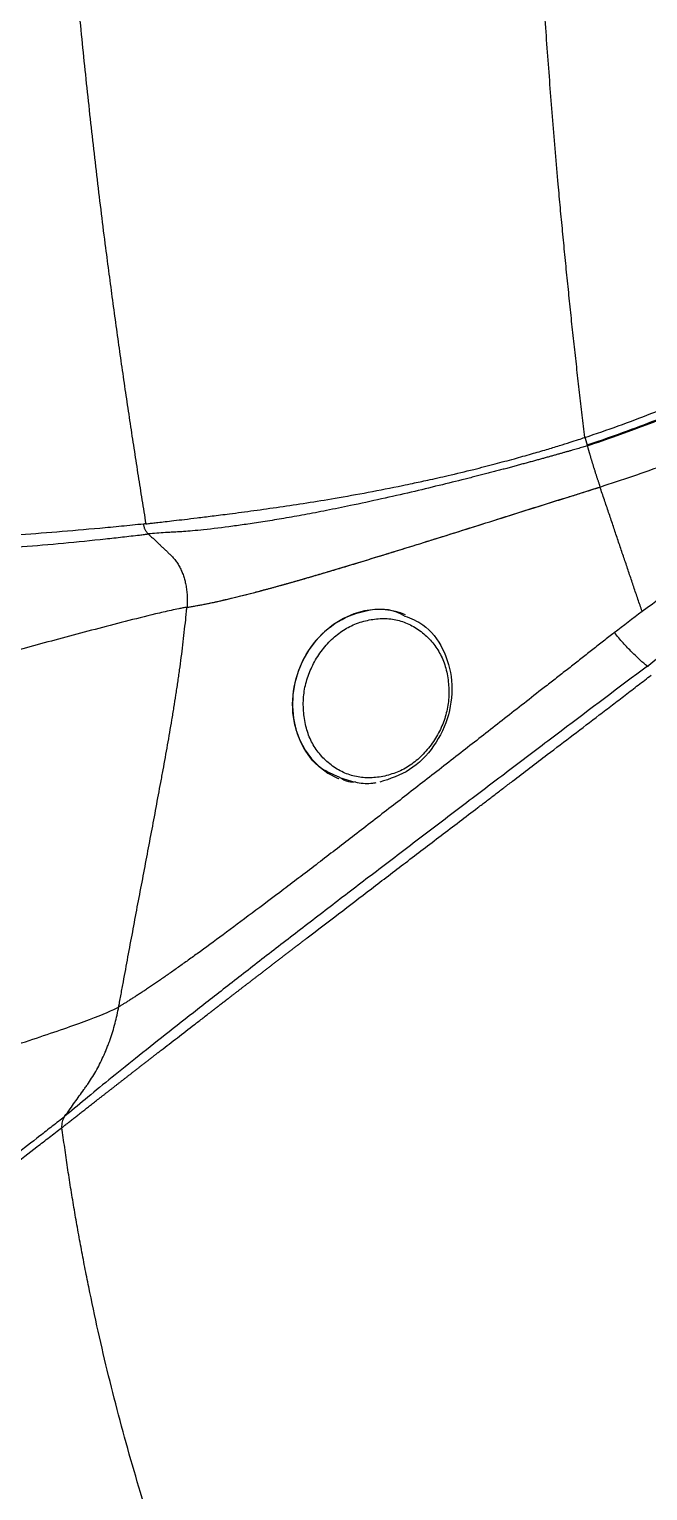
# Model space of a CAD drawing. Extents: x 527 to 611, y 788 to 934.
# Drawn here: x 537.9 to 543.14, y 827.82 to 840.2 of the extents above; entities that cross this region are included whole.
import ezdxf

# ---------------------------------------------------------------- set-up
doc = ezdxf.new("R2010")
doc.units = 0
doc.header["$MEASUREMENT"] = 0
doc.layers.add('1', color=4, linetype='Continuous')
doc.layers.add('GEOMETRY', color=3, linetype='Continuous', lineweight=25)

# ---------------------------------------------------------------- blocks, each defined once
blk = doc.blocks.new('2026_FLAIR')
at = {"layer": 'GEOMETRY'}
for p, q in [((16.075, 31.438), (16.067, 31.444)), ((13.45, 30.491), (13.452, 30.491)), ((11.106, 27.532), (11.108, 27.533))]:
    blk.add_line(p, q, dxfattribs=at)
at = {"layer": 'GEOMETRY', "flags": 128}
blk.add_lwpolyline([(13.671, 31.911), (13.58, 31.886), (13.492, 31.847), (13.409, 31.797), (13.331, 31.735), (13.261, 31.663), (13.2, 31.582), (13.149, 31.493), (13.109, 31.399), (13.081, 31.301), (13.064, 31.201), (13.061, 31.1), (13.069, 31.001), (13.09, 30.906), (13.124, 30.815), (13.168, 30.732), (13.223, 30.657), (13.288, 30.592), (13.361, 30.537), (13.441, 30.495), (13.45, 30.491)], dxfattribs=at)
at = {"layer": 'GEOMETRY'}
blk.add_arc((13.793, 31.321), 0.602, 67.9431, 101.7212, dxfattribs=at)
for points, knots in [([(11.82, 51.781), (11.814, 51.746), (11.802, 51.675), (11.785, 51.569), (11.768, 51.462), (11.752, 51.354), (11.735, 51.246), (11.718, 51.138), (11.701, 51.029), (11.685, 50.919), (11.668, 50.809), (11.652, 50.698), (11.635, 50.587), (11.619, 50.475), (11.603, 50.363), (11.587, 50.25), (11.571, 50.136), (11.555, 50.022), (11.54, 49.908), (11.524, 49.793), (11.509, 49.677), (11.493, 49.561), (11.458, 49.291), (11.405, 48.862), (11.338, 48.271), (11.275, 47.668), (11.199, 46.865), (11.121, 45.856), (11.053, 44.648), (11.012, 43.434), (10.998, 42.22), (11.012, 41.005), (11.053, 39.787), (11.12, 38.575), (11.199, 37.564), (11.274, 36.76), (11.337, 36.158), (11.404, 35.568), (11.461, 35.106), (11.506, 34.766), (11.535, 34.545), (11.565, 34.327), (11.595, 34.11), (11.626, 33.895), (11.657, 33.683), (11.689, 33.472), (11.721, 33.263), (11.753, 33.057), (11.785, 32.852), (11.807, 32.716), (11.818, 32.649)], [0, 0, 0, 0, 0.0057401, 0.0115025, 0.0172873, 0.0230944, 0.0289239, 0.0347757, 0.0406499, 0.0465464, 0.0524654, 0.0584067, 0.0643705, 0.0703566, 0.0763652, 0.0823962, 0.0884496, 0.0945255, 0.1006238, 0.1067446, 0.1128879, 0.1190537, 0.125242, 0.155831, 0.1869142, 0.2184932, 0.2505697, 0.3124934, 0.3754387, 0.4373301, 0.4997163, 0.5622504, 0.6242923, 0.6874667, 0.7496157, 0.7816137, 0.813117, 0.8441276, 0.8746469, 0.8864517, 0.8981745, 0.9098153, 0.9213743, 0.9328514, 0.9442468, 0.9555606, 0.9667927, 0.9779433, 0.9890124, 1, 1, 1, 1]), ([(15.538, 33.381), (15.534, 33.413), (15.526, 33.476), (15.515, 33.571), (15.504, 33.667), (15.493, 33.762), (15.482, 33.858), (15.471, 33.955), (15.46, 34.051), (15.449, 34.148), (15.439, 34.245), (15.428, 34.342), (15.418, 34.439), (15.408, 34.537), (15.398, 34.635), (15.388, 34.733), (15.378, 34.831), (15.368, 34.93), (15.359, 35.029), (15.349, 35.128), (15.34, 35.227), (15.33, 35.326), (15.321, 35.426), (15.299, 35.672), (15.266, 36.066), (15.223, 36.613), (15.185, 37.165), (15.139, 37.903), (15.091, 38.83), (15.05, 39.947), (15.025, 41.074), (15.017, 42.206), (15.025, 43.339), (15.05, 44.465), (15.091, 45.583), (15.138, 46.509), (15.184, 47.247), (15.223, 47.8), (15.265, 48.346), (15.301, 48.769), (15.328, 49.07), (15.345, 49.252), (15.363, 49.434), (15.38, 49.614), (15.399, 49.795), (15.417, 49.974), (15.436, 50.152), (15.456, 50.33), (15.475, 50.507), (15.495, 50.683), (15.516, 50.858), (15.53, 50.974), (15.537, 51.032)], [0, 0, 0, 0, 0.0056135, 0.0112337, 0.0168604, 0.0224936, 0.0281334, 0.0337798, 0.0394327, 0.0450921, 0.0507581, 0.0564305, 0.0621095, 0.067795, 0.0734869, 0.0791854, 0.0848903, 0.0906016, 0.0963195, 0.1020437, 0.1077744, 0.1135115, 0.1192551, 0.125005, 0.1559316, 0.1870756, 0.2184353, 0.2500087, 0.3120878, 0.3744619, 0.4371072, 0.5000001, 0.5628912, 0.6255359, 0.6879106, 0.7499915, 0.7815641, 0.8129235, 0.8440677, 0.8749952, 0.8855316, 0.8960465, 0.9065399, 0.9170116, 0.9274616, 0.9378899, 0.9482964, 0.958681, 0.9690437, 0.9793845, 0.9897033, 1, 1, 1, 1]), ([(15.556, 33.318), (15.672, 33.356), (15.974, 33.462), (16.402, 33.63), (16.84, 33.825), (17.162, 33.983), (17.415, 34.115), (17.603, 34.218), (17.79, 34.323), (17.998, 34.438), (18.27, 34.583), (18.691, 34.798), (19.284, 35.08), (20.096, 35.428), (21.042, 35.778), (22.015, 36.079), (22.642, 36.24), (22.924, 36.305)], [0.0869739, 0.0869739, 0.0869739, 0.0869739, 0.125, 0.1875, 0.234375, 0.28125, 0.3046875, 0.328125, 0.3515625, 0.375, 0.40625, 0.453125, 0.53125, 0.625, 0.75, 0.875, 0.9783873, 0.9783873, 0.9783873, 0.9783873]), ([(15.558, 33.31), (15.643, 33.338), (15.727, 33.367), (15.893, 33.427), (15.976, 33.457), (16.221, 33.55), (16.381, 33.616), (16.696, 33.752), (16.851, 33.823), (17.081, 33.935), (17.157, 33.973), (17.308, 34.05), (17.383, 34.09), (17.532, 34.17), (17.607, 34.211), (17.718, 34.274), (17.755, 34.295), (17.829, 34.336), (17.866, 34.357), (18.052, 34.459), (18.201, 34.538), (18.65, 34.769), (18.952, 34.915), (19.558, 35.19), (19.863, 35.319), (20.475, 35.56), (20.781, 35.671), (21.394, 35.878), (21.701, 35.973), (22.314, 36.147), (22.62, 36.226), (22.923, 36.297)], [0, 0, 0, 0, 0.03125, 0.03125, 0.0625, 0.0625, 0.125, 0.125, 0.1875, 0.1875, 0.21875, 0.21875, 0.25, 0.25, 0.28125, 0.28125, 0.296875, 0.296875, 0.3125, 0.3125, 0.375, 0.375, 0.5, 0.5, 0.625, 0.625, 0.75, 0.75, 0.875, 0.875, 1, 1, 1, 1]), ([(16.067, 31.444), (16.202, 31.549), (16.473, 31.754), (16.888, 32.05), (17.274, 32.311), (17.63, 32.538), (17.9, 32.703), (18.118, 32.831), (18.282, 32.926), (18.448, 33.019), (18.632, 33.12), (18.873, 33.249), (19.246, 33.44), (19.774, 33.693), (20.5, 34.008), (21.353, 34.331), (22.228, 34.609), (22.794, 34.76), (23.043, 34.821)], [0, 0, 0, 0, 0.0625, 0.125, 0.1875, 0.234375, 0.28125, 0.3046875, 0.328125, 0.3515625, 0.375, 0.40625, 0.453125, 0.53125, 0.625, 0.75, 0.875, 0.9726512, 0.9726512, 0.9726512, 0.9726512]), ([(15.538, 33.381), (15.633, 33.413), (15.728, 33.445), (15.914, 33.513), (16.006, 33.547), (16.28, 33.654), (16.459, 33.728), (16.811, 33.885), (16.983, 33.968), (17.239, 34.097), (17.324, 34.141), (17.45, 34.208), (17.492, 34.231), (17.576, 34.277), (17.617, 34.3), (17.659, 34.324)], [0, 0, 0, 0, 0.125, 0.125, 0.25, 0.25, 0.5, 0.5, 0.75, 0.75, 0.875, 0.875, 0.9375, 0.9375, 1, 1, 1, 1]), ([(15.666, 32.961), (15.852, 33.022), (16.218, 33.144), (16.749, 33.361), (17.26, 33.599), (17.752, 33.865), (18.127, 34.085), (18.347, 34.199), (18.402, 34.228)], [0, 0, 0, 0, 0.193591, 0.382349, 0.568176, 0.752979, 0.937833, 1, 1, 1, 1]), ([(16.022, 31.908), (16.257, 32.08), (16.727, 32.426), (17.463, 32.9), (18.069, 33.257), (18.434, 33.442), (18.541, 33.496)], [0, 0, 0, 0, 0.292879, 0.585662, 0.878957, 1, 1, 1, 1]), ([(11.818, 32.649), (11.826, 32.65), (11.844, 32.652), (11.878, 32.656), (11.925, 32.661), (11.985, 32.668), (12.059, 32.677), (12.149, 32.687), (12.256, 32.7), (12.383, 32.716), (12.542, 32.736), (12.732, 32.761), (12.951, 32.792), (13.18, 32.826), (13.43, 32.867), (13.701, 32.916), (13.923, 32.959), (14.092, 32.995), (14.22, 33.022), (14.393, 33.061), (14.583, 33.107), (14.771, 33.155), (14.934, 33.199), (15.08, 33.24), (15.207, 33.277), (15.316, 33.31), (15.406, 33.338), (15.478, 33.361), (15.52, 33.375), (15.538, 33.381)], [0, 0, 0, 0, 0.0097211, 0.0240965, 0.0431274, 0.0668146, 0.0951586, 0.1281603, 0.1658198, 0.2081363, 0.2551058, 0.3174419, 0.3797657, 0.4420861, 0.5044183, 0.5748057, 0.6451881, 0.6652518, 0.6953842, 0.7355748, 0.7858267, 0.8270606, 0.8641613, 0.8971366, 0.9259858, 0.9507063, 0.9712894, 0.987724, 1, 1, 1, 1]), ([(15.538, 33.381), (15.538, 33.379), (15.54, 33.375), (15.542, 33.368), (15.543, 33.362), (15.545, 33.357), (15.547, 33.351), (15.548, 33.346), (15.55, 33.341), (15.551, 33.337), (15.552, 33.333), (15.553, 33.329), (15.554, 33.325), (15.555, 33.321), (15.556, 33.319), (15.556, 33.318)], [0, 0, 0, 0, 0.083921, 0.166504, 0.247793, 0.327808, 0.406587, 0.484212, 0.560728, 0.636154, 0.710544, 0.784012, 0.856713, 0.928676, 1, 1, 1, 1]), ([(15.556, 33.318), (15.556, 33.318), (15.557, 33.315), (15.558, 33.312), (15.558, 33.31)], [0.0022648106, 0.0022648106, 0.0022648106, 0.0022648106, 0.0023553561, 0.0026642107, 0.0026642107, 0.0026642107, 0.0026642107]), ([(15.558, 33.31), (15.552, 33.308), (15.539, 33.304), (15.519, 33.298), (15.498, 33.292), (15.476, 33.285), (15.453, 33.279), (15.429, 33.272), (15.404, 33.265), (15.378, 33.258), (15.351, 33.25), (15.323, 33.242), (15.294, 33.234), (15.264, 33.226), (15.234, 33.217), (15.202, 33.208), (15.169, 33.199), (15.136, 33.19), (15.101, 33.18), (15.066, 33.171), (15.03, 33.161), (14.992, 33.151), (14.954, 33.14), (14.915, 33.13), (14.875, 33.119), (14.834, 33.108), (14.792, 33.097), (14.75, 33.086), (14.706, 33.075), (14.662, 33.064), (14.616, 33.052), (14.57, 33.04), (14.465, 33.014), (14.296, 32.972), (14.06, 32.915), (13.808, 32.858), (13.569, 32.806), (13.351, 32.762), (13.164, 32.726), (12.99, 32.695), (12.831, 32.669), (12.686, 32.647), (12.509, 32.622), (12.352, 32.603), (12.218, 32.589), (12.144, 32.583), (12.085, 32.58), (12.034, 32.577), (12.001, 32.575), (11.985, 32.575)], [0, 0, 0, 0, 0.0046163, 0.0094595, 0.0145309, 0.0198318, 0.0253628, 0.031124, 0.0371154, 0.0433365, 0.049787, 0.0564662, 0.0633738, 0.0705093, 0.0778728, 0.0854642, 0.0932838, 0.1013318, 0.1096083, 0.1181134, 0.1268474, 0.1358102, 0.145002, 0.1544226, 0.1640716, 0.1739488, 0.1840544, 0.1943887, 0.2049522, 0.215745, 0.226767, 0.2380179, 0.2494976, 0.3035195, 0.362554, 0.4265928, 0.4956137, 0.5502169, 0.6025075, 0.6524412, 0.6999943, 0.7451858, 0.7870344, 0.8719335, 0.9063418, 0.9358673, 0.9572246, 0.9786022, 1, 1, 1, 1]), ([(15.558, 33.31), (15.559, 33.308), (15.56, 33.304), (15.562, 33.297), (15.564, 33.29), (15.566, 33.283), (15.568, 33.275), (15.57, 33.267), (15.572, 33.259), (15.575, 33.251), (15.577, 33.242), (15.58, 33.233), (15.583, 33.224), (15.585, 33.215), (15.588, 33.205), (15.591, 33.196), (15.594, 33.186), (15.597, 33.175), (15.6, 33.165), (15.604, 33.155), (15.607, 33.144), (15.61, 33.133), (15.614, 33.122), (15.617, 33.111), (15.621, 33.1), (15.624, 33.088), (15.628, 33.077), (15.632, 33.065), (15.636, 33.054), (15.639, 33.042), (15.643, 33.03), (15.647, 33.019), (15.651, 33.007), (15.655, 32.995), (15.659, 32.984), (15.663, 32.972), (15.665, 32.964), (15.666, 32.961)], [0, 0, 0, 0, 0.028583, 0.057168, 0.085755, 0.114343, 0.142932, 0.171521, 0.20011, 0.228699, 0.257288, 0.285877, 0.314466, 0.343054, 0.371643, 0.400231, 0.428821, 0.457412, 0.486004, 0.514599, 0.543196, 0.571793, 0.600388, 0.628979, 0.657565, 0.686144, 0.714716, 0.74328, 0.771835, 0.800381, 0.828918, 0.857447, 0.885968, 0.914482, 0.942991, 0.971497, 1, 1, 1, 1]), ([(12.166, 31.941), (12.171, 31.942), (12.182, 31.944), (12.198, 31.947), (12.215, 31.949), (12.232, 31.952), (12.249, 31.956), (12.267, 31.959), (12.285, 31.962), (12.303, 31.966), (12.321, 31.969), (12.34, 31.973), (12.359, 31.977), (12.379, 31.981), (12.399, 31.986), (12.419, 31.99), (12.439, 31.994), (12.459, 31.999), (12.48, 32.004), (12.501, 32.009), (12.523, 32.014), (12.545, 32.019), (12.567, 32.024), (12.589, 32.03), (12.612, 32.035), (12.635, 32.041), (12.658, 32.047), (12.681, 32.053), (12.705, 32.059), (12.729, 32.065), (12.754, 32.072), (12.778, 32.078), (12.803, 32.085), (12.829, 32.092), (12.854, 32.098), (12.88, 32.105), (12.906, 32.113), (12.933, 32.12), (12.959, 32.127), (12.986, 32.135), (13.014, 32.142), (13.041, 32.15), (13.069, 32.158), (13.097, 32.166), (13.126, 32.174), (13.154, 32.182), (13.183, 32.191), (13.213, 32.199), (13.242, 32.208), (13.272, 32.217), (13.303, 32.226), (13.333, 32.235), (13.364, 32.244), (13.395, 32.253), (13.426, 32.262), (13.458, 32.272), (13.49, 32.281), (13.522, 32.291), (13.555, 32.301), (13.65, 32.33), (13.813, 32.38), (14.053, 32.454), (14.305, 32.533), (14.565, 32.614), (14.833, 32.699), (15.061, 32.771), (15.246, 32.829), (15.354, 32.863), (15.432, 32.887), (15.483, 32.903), (15.54, 32.921), (15.601, 32.94), (15.644, 32.954), (15.666, 32.961)], [0, 0, 0, 0, 0.008648, 0.017299, 0.025952, 0.034608, 0.043267, 0.051927, 0.06059, 0.069256, 0.077924, 0.086593, 0.095265, 0.103938, 0.112613, 0.121289, 0.129967, 0.138644, 0.147323, 0.156002, 0.16468, 0.173359, 0.182038, 0.190718, 0.199399, 0.208082, 0.216766, 0.225453, 0.234142, 0.242834, 0.251529, 0.260228, 0.268932, 0.27764, 0.286352, 0.295071, 0.303795, 0.312527, 0.321265, 0.33001, 0.338763, 0.347523, 0.356292, 0.365068, 0.373852, 0.382645, 0.391446, 0.400256, 0.409075, 0.417904, 0.426741, 0.435588, 0.444445, 0.453311, 0.462188, 0.471074, 0.479971, 0.488878, 0.497797, 0.506727, 0.566801, 0.62749, 0.688982, 0.751534, 0.81203, 0.874464, 0.905974, 0.936773, 0.947098, 0.958577, 0.97122, 0.985032, 1, 1, 1, 1]), ([(12.166, 31.941), (12.243, 31.953), (12.417, 31.987), (12.74, 32.066), (13.121, 32.172), (13.555, 32.3), (14.037, 32.449), (14.558, 32.612), (15.016, 32.757), (15.341, 32.859), (15.527, 32.917), (15.62, 32.946), (15.666, 32.961)], [0, 0, 0, 0, 0.125, 0.25, 0.375, 0.5, 0.625, 0.75, 0.875, 0.9375, 0.96875, 1, 1, 1, 1]), ([(16.022, 31.908), (16.011, 31.942), (15.987, 32.011), (15.952, 32.114), (15.917, 32.218), (15.882, 32.323), (15.846, 32.428), (15.81, 32.534), (15.775, 32.64), (15.739, 32.746), (15.703, 32.853), (15.678, 32.925), (15.666, 32.961)], [0, 0, 0, 0, 0.098319, 0.197024, 0.296104, 0.395552, 0.495366, 0.595546, 0.696094, 0.797015, 0.898315, 1, 1, 1, 1]), ([(11.798, 32.647), (11.767, 32.644), (11.736, 32.64), (11.674, 32.634), (11.643, 32.631), (11.55, 32.622), (11.489, 32.616), (11.306, 32.6), (11.185, 32.589), (10.827, 32.56), (10.594, 32.544), (10.139, 32.516), (9.916, 32.506), (9.484, 32.489), (9.273, 32.483), (8.865, 32.476), (8.666, 32.475), (8.283, 32.476), (8.098, 32.478), (7.74, 32.486), (7.568, 32.491), (7.362, 32.499), (7.321, 32.5), (7.24, 32.504), (7.2, 32.506), (7.081, 32.512), (7.004, 32.515), (6.928, 32.52)], [0, 0, 0, 0, 0.015625, 0.015625, 0.03125, 0.03125, 0.0625, 0.0625, 0.125, 0.125, 0.25, 0.25, 0.375, 0.375, 0.5, 0.5, 0.625, 0.625, 0.75, 0.75, 0.875, 0.875, 0.90625, 0.90625, 0.9375, 0.9375, 1, 1, 1, 1]), ([(11.798, 32.647), (11.798, 32.645), (11.799, 32.64), (11.8, 32.633), (11.802, 32.625), (11.804, 32.617), (11.807, 32.609), (11.81, 32.601), (11.815, 32.593), (11.82, 32.585), (11.826, 32.577), (11.832, 32.57), (11.836, 32.565), (11.839, 32.563)], [0, 0, 0, 0, 0.069277, 0.14319, 0.221798, 0.30516, 0.393327, 0.48633, 0.583753, 0.684728, 0.788362, 0.893754, 1, 1, 1, 1]), ([(7.002, 32.403), (7.014, 32.402), (7.039, 32.4), (7.076, 32.399), (7.111, 32.397), (7.145, 32.395), (7.176, 32.394), (7.206, 32.393), (7.265, 32.39), (7.354, 32.386), (7.468, 32.382), (7.593, 32.378), (7.722, 32.374), (7.861, 32.371), (8.133, 32.366), (8.549, 32.363), (9.146, 32.37), (9.767, 32.391), (10.318, 32.422), (10.769, 32.455), (11.119, 32.485), (11.404, 32.514), (11.597, 32.535), (11.693, 32.546), (11.755, 32.553), (11.803, 32.559), (11.828, 32.562), (11.839, 32.563)], [0, 0, 0, 0, 0.010541, 0.020545, 0.030013, 0.038944, 0.04734, 0.055199, 0.062522, 0.093775, 0.125024, 0.14968, 0.187518, 0.219458, 0.250019, 0.379706, 0.500089, 0.62755, 0.75007, 0.812533, 0.875002, 0.937488, 0.962489, 0.975261, 0.987495, 0.994427, 1, 1, 1, 1]), ([(11.839, 32.563), (11.846, 32.556), (11.862, 32.542), (11.885, 32.521), (11.908, 32.499), (11.93, 32.478), (11.952, 32.458), (11.974, 32.437), (11.995, 32.417), (12.017, 32.396), (12.04, 32.374), (12.063, 32.347), (12.086, 32.316), (12.106, 32.282), (12.123, 32.246), (12.137, 32.21), (12.148, 32.172), (12.156, 32.139), (12.161, 32.111), (12.164, 32.088), (12.167, 32.065), (12.168, 32.041), (12.169, 32.017), (12.169, 31.992), (12.168, 31.967), (12.167, 31.95), (12.166, 31.941)], [0, 0, 0, 0, 0.044705, 0.089466, 0.134212, 0.178863, 0.223296, 0.267377, 0.311029, 0.354402, 0.397697, 0.453388, 0.508626, 0.562787, 0.615674, 0.667368, 0.717997, 0.767762, 0.796488, 0.825093, 0.853678, 0.88235, 0.911211, 0.940367, 0.969927, 1, 1, 1, 1]), ([(12.166, 31.941), (12.155, 31.94), (12.132, 31.936), (12.088, 31.927), (12.01, 31.911), (11.857, 31.875), (11.642, 31.821), (11.388, 31.755), (11.14, 31.689), (10.896, 31.623), (10.577, 31.536), (10.19, 31.428), (9.745, 31.303), (9.393, 31.204), (9.124, 31.128), (8.985, 31.089), (8.906, 31.066), (8.874, 31.057), (8.819, 31.041), (8.742, 31.019), (8.651, 30.994), (8.591, 30.977), (8.562, 30.968)], [0, 0, 0, 0, 0.007812, 0.015625, 0.03125, 0.0625, 0.125, 0.1875, 0.25, 0.3125, 0.375, 0.5, 0.625, 0.75, 0.8125, 0.875, 0.882812, 0.890625, 0.90625, 0.9375, 0.96875, 1, 1, 1, 1]), ([(11.589, 28.557), (11.59, 28.559), (11.59, 28.561), (11.591, 28.566), (11.591, 28.568), (11.593, 28.575), (11.593, 28.579), (11.596, 28.592), (11.597, 28.601), (11.602, 28.627), (11.605, 28.645), (11.615, 28.698), (11.622, 28.733), (11.641, 28.839), (11.654, 28.909), (11.68, 29.05), (11.694, 29.12), (11.72, 29.261), (11.733, 29.332), (11.773, 29.543), (11.8, 29.684), (11.84, 29.895), (11.853, 29.965), (11.88, 30.106), (11.893, 30.176), (11.919, 30.317), (11.932, 30.388), (11.949, 30.476), (11.952, 30.493), (11.958, 30.529), (11.962, 30.546), (11.971, 30.599), (11.978, 30.634), (11.99, 30.705), (11.997, 30.74), (12.009, 30.81), (12.015, 30.846), (12.027, 30.916), (12.033, 30.952), (12.042, 31.005), (12.045, 31.022), (12.051, 31.058), (12.054, 31.075), (12.062, 31.128), (12.068, 31.164), (12.075, 31.208), (12.076, 31.217), (12.079, 31.234), (12.08, 31.243), (12.084, 31.27), (12.087, 31.287), (12.092, 31.323), (12.095, 31.34), (12.098, 31.367), (12.1, 31.376), (12.102, 31.393), (12.103, 31.402), (12.11, 31.446), (12.114, 31.482), (12.123, 31.552), (12.128, 31.588), (12.136, 31.659), (12.141, 31.694), (12.148, 31.765), (12.152, 31.8), (12.158, 31.853), (12.159, 31.871), (12.162, 31.897), (12.163, 31.906), (12.164, 31.919), (12.164, 31.924), (12.165, 31.93), (12.165, 31.933), (12.166, 31.937), (12.166, 31.939), (12.166, 31.941)], [0, 0, 0, 0, 0.001953, 0.001953, 0.003906, 0.003906, 0.007812, 0.007812, 0.015625, 0.015625, 0.03125, 0.03125, 0.0625, 0.0625, 0.125, 0.125, 0.1875, 0.1875, 0.25, 0.25, 0.375, 0.375, 0.4375, 0.4375, 0.5, 0.5, 0.5625, 0.5625, 0.578125, 0.578125, 0.59375, 0.59375, 0.625, 0.625, 0.65625, 0.65625, 0.6875, 0.6875, 0.71875, 0.71875, 0.734375, 0.734375, 0.75, 0.75, 0.78125, 0.78125, 0.789062, 0.789062, 0.796875, 0.796875, 0.8125, 0.8125, 0.828125, 0.828125, 0.835938, 0.835938, 0.84375, 0.84375, 0.875, 0.875, 0.90625, 0.90625, 0.9375, 0.9375, 0.96875, 0.96875, 0.984375, 0.984375, 0.992188, 0.992188, 0.996094, 0.996094, 0.998047, 0.998047, 1, 1, 1, 1]), ([(13.457, 30.503), (13.405, 30.524), (13.272, 30.577), (13.126, 30.775), (13.047, 31.046), (13.075, 31.342), (13.203, 31.613), (13.413, 31.821), (13.669, 31.924), (13.886, 31.938), (13.987, 31.882), (14.013, 31.868)], [0, 0, 0, 0, 0.081306, 0.206459, 0.331613, 0.456767, 0.581921, 0.707074, 0.832228, 0.957382, 1, 1, 1, 1]), ([(13.827, 30.508), (13.868, 30.519), (13.948, 30.539), (14.06, 30.601), (14.161, 30.684), (14.247, 30.788), (14.316, 30.904), (14.364, 31.03), (14.387, 31.162), (14.386, 31.295), (14.364, 31.425), (14.318, 31.543), (14.251, 31.645), (14.164, 31.73), (14.063, 31.796), (13.951, 31.837), (13.833, 31.851), (13.71, 31.838), (13.59, 31.803), (13.477, 31.743), (13.377, 31.659), (13.291, 31.555), (13.222, 31.439), (13.174, 31.313), (13.151, 31.181), (13.152, 31.048), (13.174, 30.918), (13.219, 30.8), (13.286, 30.698), (13.374, 30.612), (13.475, 30.546), (13.586, 30.506), (13.705, 30.491), (13.786, 30.502), (13.827, 30.508)], [0, 0, 0, 0, 0.031876, 0.062463, 0.093119, 0.125146, 0.156858, 0.187421, 0.218073, 0.250056, 0.282024, 0.312672, 0.343245, 0.374979, 0.406906, 0.4375, 0.468061, 0.499935, 0.531755, 0.562351, 0.593012, 0.625034, 0.65678, 0.687361, 0.718015, 0.749983, 0.781893, 0.812517, 0.843102, 0.874889, 0.906885, 0.937543, 0.968153, 1, 1, 1, 1]), ([(14.013, 31.868), (14.066, 31.847), (14.2, 31.793), (14.347, 31.595), (14.426, 31.324), (14.398, 31.027), (14.27, 30.758), (14.061, 30.545), (13.887, 30.488), (13.8, 30.459)], [0, 0, 0, 0, 0.099028, 0.24919, 0.399352, 0.549514, 0.699676, 0.849838, 1, 1, 1, 1]), ([(15.787, 31.727), (15.772, 31.715), (15.742, 31.691), (15.697, 31.656), (15.651, 31.62), (15.606, 31.585), (15.56, 31.549), (15.515, 31.513), (15.469, 31.478), (15.423, 31.442), (15.378, 31.406), (15.332, 31.37), (15.286, 31.334), (15.24, 31.298), (15.194, 31.263), (15.108, 31.195), (14.982, 31.096), (14.819, 30.969), (14.661, 30.845), (14.448, 30.679), (14.186, 30.475), (13.872, 30.231), (13.57, 29.998), (13.272, 29.769), (12.987, 29.552), (12.717, 29.349), (12.472, 29.166), (12.308, 29.046), (12.21, 28.975), (12.167, 28.944), (12.125, 28.915), (12.085, 28.886), (12.046, 28.858), (12.007, 28.831), (11.97, 28.805), (11.934, 28.78), (11.899, 28.756), (11.865, 28.733), (11.833, 28.711), (11.801, 28.69), (11.771, 28.67), (11.741, 28.651), (11.713, 28.633), (11.686, 28.616), (11.66, 28.599), (11.635, 28.584), (11.612, 28.57), (11.597, 28.561), (11.589, 28.557)], [0, 0, 0, 0, 0.00896, 0.017911, 0.026854, 0.03579, 0.04472, 0.053646, 0.062568, 0.071487, 0.080405, 0.089323, 0.098242, 0.107164, 0.11609, 0.125022, 0.157676, 0.18937, 0.22015, 0.250037, 0.314183, 0.375024, 0.438554, 0.500008, 0.565034, 0.628216, 0.689791, 0.74996, 0.762681, 0.775363, 0.78801, 0.800623, 0.813207, 0.825764, 0.838296, 0.850806, 0.863296, 0.87577, 0.888229, 0.900675, 0.913111, 0.925537, 0.937957, 0.95037, 0.962779, 0.975185, 0.987592, 1, 1, 1, 1]), ([(16.067, 31.444), (16.048, 31.458), (16.027, 31.475), (15.983, 31.515), (15.96, 31.537), (15.912, 31.586), (15.887, 31.612), (15.837, 31.668), (15.812, 31.697), (15.787, 31.727)], [0, 0, 0, 0, 0.25, 0.25, 0.5, 0.5, 0.75, 0.75, 1, 1, 1, 1]), ([(11.108, 27.533), (11.112, 27.536), (11.12, 27.543), (11.133, 27.553), (11.147, 27.564), (11.16, 27.574), (11.174, 27.585), (11.188, 27.596), (11.202, 27.607), (11.217, 27.619), (11.231, 27.63), (11.246, 27.642), (11.262, 27.654), (11.277, 27.666), (11.293, 27.678), (11.309, 27.691), (11.325, 27.703), (11.342, 27.716), (11.358, 27.729), (11.375, 27.743), (11.393, 27.756), (11.41, 27.77), (11.428, 27.784), (11.446, 27.798), (11.464, 27.812), (11.482, 27.826), (11.501, 27.841), (11.52, 27.855), (11.539, 27.87), (11.559, 27.886), (11.578, 27.901), (11.598, 27.916), (11.618, 27.932), (11.639, 27.948), (11.659, 27.964), (11.68, 27.98), (11.701, 27.996), (11.722, 28.013), (11.744, 28.03), (11.766, 28.047), (11.788, 28.064), (11.81, 28.081), (11.832, 28.098), (11.855, 28.116), (11.878, 28.134), (11.901, 28.152), (11.924, 28.17), (11.985, 28.217), (12.085, 28.294), (12.205, 28.387), (12.303, 28.462), (12.355, 28.503), (12.384, 28.525), (12.391, 28.53), (12.397, 28.535), (12.403, 28.539), (12.408, 28.544), (12.414, 28.548), (12.42, 28.552), (12.425, 28.557), (12.431, 28.561), (12.436, 28.565), (12.441, 28.569), (12.446, 28.573), (12.451, 28.577), (12.456, 28.581), (12.461, 28.584), (12.466, 28.588), (12.47, 28.591), (12.474, 28.595), (12.479, 28.598), (12.483, 28.601), (12.487, 28.604), (12.491, 28.607), (12.495, 28.61), (12.498, 28.613), (12.502, 28.616), (12.505, 28.619), (12.509, 28.622), (12.512, 28.624), (12.515, 28.626), (12.518, 28.628), (12.521, 28.63), (12.523, 28.632), (12.526, 28.634), (12.528, 28.636), (12.537, 28.643), (12.551, 28.654), (12.571, 28.669), (12.592, 28.685), (12.612, 28.701), (12.633, 28.717), (12.654, 28.733), (12.675, 28.749), (12.696, 28.765), (12.717, 28.781), (12.738, 28.798), (12.76, 28.814), (12.781, 28.83), (12.803, 28.847), (12.824, 28.864), (12.846, 28.88), (12.868, 28.897), (12.89, 28.914), (12.912, 28.931), (12.935, 28.948), (12.957, 28.965), (12.979, 28.983), (13.002, 29), (13.025, 29.017), (13.047, 29.035), (13.07, 29.052), (13.093, 29.07), (13.116, 29.088), (13.14, 29.106), (13.163, 29.123), (13.266, 29.202), (13.453, 29.345), (13.73, 29.558), (14.02, 29.779), (14.321, 30.009), (14.551, 30.184), (14.704, 30.3), (14.765, 30.347), (14.814, 30.384), (14.842, 30.406), (14.866, 30.424), (14.891, 30.443), (14.961, 30.496), (15.072, 30.581), (15.243, 30.712), (15.44, 30.861), (15.624, 31.002), (15.77, 31.114), (15.862, 31.184), (15.935, 31.24), (15.99, 31.283), (16.045, 31.325), (16.081, 31.353), (16.1, 31.367)], [0, 0, 0, 0, 0.005396, 0.010791, 0.016185, 0.021578, 0.02697, 0.032362, 0.037754, 0.043146, 0.048538, 0.05393, 0.059323, 0.064717, 0.070111, 0.075507, 0.080904, 0.086302, 0.091703, 0.097105, 0.102509, 0.107915, 0.113324, 0.118735, 0.124149, 0.129567, 0.134987, 0.140411, 0.145838, 0.151269, 0.156705, 0.162144, 0.167588, 0.173036, 0.178489, 0.183947, 0.18941, 0.194878, 0.200352, 0.205831, 0.211316, 0.216807, 0.222304, 0.227808, 0.233318, 0.238835, 0.244359, 0.249889, 0.281257, 0.312778, 0.32843, 0.343979, 0.345285, 0.346566, 0.347823, 0.349056, 0.350265, 0.351449, 0.352608, 0.353744, 0.354855, 0.355941, 0.357003, 0.358041, 0.359054, 0.360044, 0.361008, 0.361948, 0.362864, 0.363756, 0.364623, 0.365465, 0.366284, 0.367078, 0.367847, 0.368592, 0.369313, 0.370009, 0.370679, 0.371317, 0.371931, 0.37252, 0.373086, 0.373627, 0.374144, 0.374637, 0.375106, 0.379157, 0.383216, 0.387282, 0.391356, 0.395438, 0.399527, 0.403624, 0.407729, 0.411841, 0.415962, 0.42009, 0.424227, 0.428371, 0.432524, 0.436685, 0.440854, 0.445031, 0.449217, 0.453411, 0.457614, 0.461825, 0.466044, 0.470272, 0.474509, 0.478754, 0.483008, 0.487271, 0.491543, 0.495824, 0.500113, 0.547939, 0.596905, 0.647073, 0.698497, 0.751232, 0.763625, 0.776068, 0.782262, 0.78847, 0.790241, 0.794371, 0.800864, 0.82559, 0.850409, 0.88757, 0.924891, 0.943744, 0.962338, 0.971856, 0.981138, 0.990551, 1, 1, 1, 1]), ([(16.067, 31.444), (15.826, 31.262), (15.46, 30.986), (14.97, 30.616), (14.604, 30.338), (14.24, 30.061), (13.881, 29.788), (13.529, 29.519), (13.188, 29.257), (12.859, 29.004), (12.547, 28.761), (12.253, 28.532), (11.979, 28.317), (11.728, 28.117), (11.501, 27.934), (11.3, 27.769), (11.184, 27.672), (11.13, 27.626)], [0, 0, 0, 0, 0.125, 0.1875, 0.25, 0.3125, 0.375, 0.4375, 0.5, 0.5625, 0.625, 0.6875, 0.75, 0.8125, 0.875, 0.9375, 1, 1, 1, 1]), ([(13.594, 30.462), (13.575, 30.461), (13.525, 30.458), (13.483, 30.485), (13.457, 30.503)], [0, 0, 0, 0, 0.376283, 1, 1, 1, 1]), ([(13.459, 30.499), (13.508, 30.483), (13.6, 30.454), (13.707, 30.445), (13.76, 30.455), (13.769, 30.457)], [0, 0, 0, 0, 0.491156, 0.915388, 1, 1, 1, 1]), ([(9.028, 27.72), (9.095, 27.74), (9.343, 27.812), (9.613, 27.892), (10.005, 28.011), (10.4, 28.132), (10.941, 28.306), (11.37, 28.456), (11.542, 28.529), (11.589, 28.557)], [0, 0, 0, 0, 0.0485933, 0.1735933, 0.1735933, 0.2985933, 0.4235933, 0.5485933, 0.6735933, 0.6735933, 0.6735933, 0.6735933]), ([(11.313, 27.882), (11.319, 27.891), (11.338, 27.918), (11.369, 27.965), (11.403, 28.024), (11.435, 28.085), (11.457, 28.133), (11.472, 28.165), (11.477, 28.178), (11.481, 28.187), (11.483, 28.191), (11.483, 28.192), (11.484, 28.194), (11.484, 28.195), (11.487, 28.202), (11.492, 28.214), (11.497, 28.228), (11.501, 28.239), (11.505, 28.25), (11.51, 28.261), (11.514, 28.272), (11.519, 28.289), (11.528, 28.314), (11.542, 28.359), (11.565, 28.44), (11.581, 28.51), (11.589, 28.557)], [0, 0, 0, 0, 0.0307923, 0.0932923, 0.1557923, 0.2182923, 0.2807923, 0.2964173, 0.3120423, 0.3198548, 0.3218079, 0.3227845, 0.323761, 0.3257141, 0.3276673, 0.3432923, 0.3589173, 0.3667298, 0.3745423, 0.3901673, 0.3979798, 0.4057923, 0.4370423, 0.4682923, 0.5307923, 0.6557923, 0.6557923, 0.6557923, 0.6557923]), ([(11.13, 27.626), (11.146, 27.648), (11.188, 27.707), (11.242, 27.783), (11.287, 27.846), (11.306, 27.873), (11.313, 27.882), (11.313, 27.882)], [0.6557923, 0.6557923, 0.6557923, 0.6557923, 0.7331372, 0.8581372, 0.9206372, 0.9518872, 0.9523449, 0.9523449, 0.9523449, 0.9523449]), ([(11.13, 27.626), (11.096, 27.599), (11.061, 27.572), (10.991, 27.517), (10.956, 27.49), (10.851, 27.408), (10.781, 27.354), (10.571, 27.19), (10.431, 27.08), (10.014, 26.751), (9.737, 26.531), (9.184, 26.088), (8.909, 25.866), (8.498, 25.528), (8.362, 25.415), (8.09, 25.187), (7.955, 25.072), (7.82, 24.955)], [0, 0, 0, 0, 0.03125, 0.03125, 0.0625, 0.0625, 0.125, 0.125, 0.25, 0.25, 0.5, 0.5, 0.75, 0.75, 0.875, 0.875, 1, 1, 1, 1]), ([(11.13, 27.626), (11.121, 27.613), (11.114, 27.598), (11.106, 27.566), (11.104, 27.549), (11.106, 27.532)], [0, 0, 0, 0, 0.5, 0.5, 1, 1, 1, 1]), ([(7.786, 24.857), (7.921, 24.974), (8.057, 25.09), (8.331, 25.32), (8.468, 25.434), (8.88, 25.774), (9.157, 25.998), (9.712, 26.443), (9.99, 26.664), (10.408, 26.992), (10.548, 27.1), (10.757, 27.263), (10.827, 27.316), (10.931, 27.397), (10.966, 27.424), (11.036, 27.478), (11.071, 27.505), (11.106, 27.532)], [0, 0, 0, 0, 0.125, 0.125, 0.25, 0.25, 0.5, 0.5, 0.75, 0.75, 0.875, 0.875, 0.9375, 0.9375, 0.96875, 0.96875, 1, 1, 1, 1]), ([(27.864, 11.064), (27.834, 11.067), (27.776, 11.074), (27.689, 11.085), (27.601, 11.096), (27.514, 11.108), (27.426, 11.12), (27.339, 11.132), (27.251, 11.145), (27.164, 11.158), (27.077, 11.172), (26.99, 11.186), (26.902, 11.2), (26.815, 11.214), (26.728, 11.229), (26.641, 11.245), (26.554, 11.261), (26.467, 11.277), (26.284, 11.312), (26.003, 11.369), (25.627, 11.453), (25.249, 11.546), (24.874, 11.645), (24.501, 11.753), (24.129, 11.869), (23.82, 11.972), (23.596, 12.05), (23.474, 12.095), (23.382, 12.128), (23.3, 12.159), (23.178, 12.206), (22.965, 12.289), (22.538, 12.466), (21.929, 12.743), (21.208, 13.111), (20.502, 13.512), (19.986, 13.834), (19.648, 14.058), (19.481, 14.172), (19.314, 14.287), (18.852, 14.614), (17.937, 15.313), (16.723, 16.404), (15.72, 17.478), (15.026, 18.316), (14.615, 18.855), (14.338, 19.242), (14.183, 19.464), (14.031, 19.688), (13.846, 19.971), (13.558, 20.431), (13.215, 21.018), (12.901, 21.616), (12.667, 22.1), (12.501, 22.464), (12.346, 22.827), (12.236, 23.101), (12.166, 23.284), (12.134, 23.367), (12.101, 23.459), (12.056, 23.583), (11.999, 23.744), (11.915, 23.992), (11.816, 24.299), (11.703, 24.674), (11.599, 25.05), (11.502, 25.428), (11.414, 25.806), (11.348, 26.114), (11.301, 26.351), (11.269, 26.52), (11.238, 26.688), (11.209, 26.857), (11.181, 27.026), (11.155, 27.195), (11.131, 27.364), (11.115, 27.477), (11.108, 27.533)], [0, 0, 0, 0, 0.003601, 0.007202, 0.010803, 0.014403, 0.018003, 0.021602, 0.025201, 0.028799, 0.032397, 0.035994, 0.039591, 0.043188, 0.046784, 0.050379, 0.053974, 0.057569, 0.061163, 0.07676, 0.092427, 0.108162, 0.123965, 0.1395, 0.155313, 0.170996, 0.178843, 0.18397, 0.186695, 0.190623, 0.194553, 0.20242, 0.218188, 0.249906, 0.281826, 0.313486, 0.344944, 0.352791, 0.360635, 0.368476, 0.376315, 0.426491, 0.502142, 0.565552, 0.596885, 0.628574, 0.644311, 0.652182, 0.660054, 0.675747, 0.691595, 0.723301, 0.755182, 0.77105, 0.78684, 0.802651, 0.81832, 0.822249, 0.826177, 0.829114, 0.834031, 0.842102, 0.849737, 0.865619, 0.881164, 0.897081, 0.912903, 0.928628, 0.944256, 0.951226, 0.958196, 0.965165, 0.972133, 0.979101, 0.986068, 0.993034, 1, 1, 1, 1])]:
    blk.add_open_spline(points, degree=3, knots=knots, dxfattribs=at)
for points in [[(11.818, 32.649), (11.811, 32.648), (11.805, 32.648), (11.798, 32.647)], [(11.985, 32.575), (11.935, 32.572), (11.887, 32.568), (11.839, 32.563)], [(15.787, 31.727), (15.865, 31.788), (15.944, 31.848), (16.022, 31.908)]]:
    blk.add_open_spline(points, degree=3, dxfattribs=at)

msp = doc.modelspace()

# ---------------------------------------------------------------- block references
at = {"layer": '1'}
msp.add_blockref('2026_FLAIR', (527.067, 803.363), dxfattribs=at)

doc.saveas('drawing.dxf')
